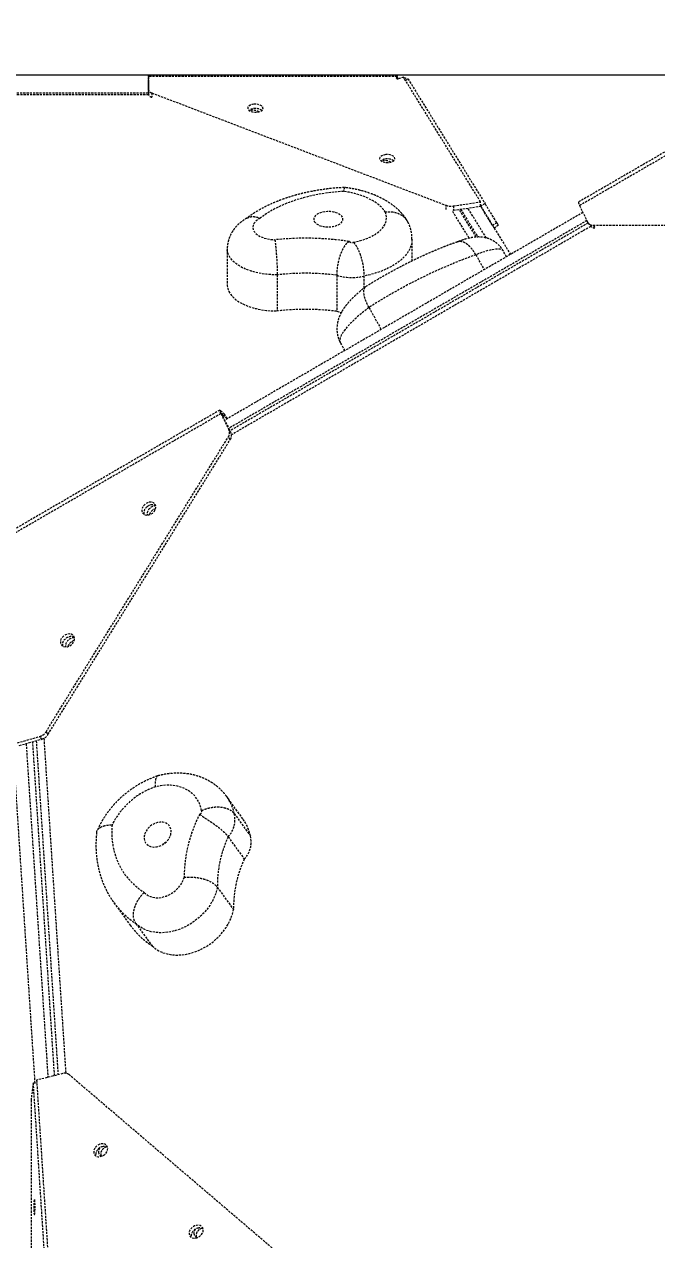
# Model space of a CAD drawing. Header units: millimetres. Extents: x -3321 to 2538, y -2690 to 2358.
# Drawn here: x -211 to 162, y 172 to 888 of the extents above; entities that cross this region are included whole.
import ezdxf

# ---------------------------------------------------------------- set-up
doc = ezdxf.new("R2010")
doc.units = ezdxf.units.MM
doc.linetypes.add('HIDDEN', pattern=[1.905, 1.27, -0.635])
for name, color, linetype in [('DIKOM_ОБЪЕКТ', 7, 'Continuous'), ('DIKOM_РАЗМЕР_ЗОНА', 7, 'Continuous'), ('DIKOM_РАЗМЕР_ОБЪЕКТА', 7, 'Continuous')]:
    doc.layers.add(name, color=color, linetype=linetype)
doc.styles.add('style1', font='arialbd.ttf', dxfattribs={"width": 0.8})
doc.dimstyles.new('1-50', dxfattribs={"dimtxt": 300, "dimasz": 200, "dimexe": 100, "dimexo": 0, "dimgap": 100, "dimtad": 1, "dimtxsty": 'style1', "dimcen": 200, "dimclrd": 7, "dimclre": 7, "dimclrt": 7, "dimadec": 1, "dimazin": 2, "dimtfac": 1, "dimtmove": 0, "dimatfit": 2, "dimfxl": 0, "dimlwd": 25, "dimlwe": 18, "dimarcsym": 0})

# ---------------------------------------------------------------- blocks, each defined once
blk = doc.blocks.new('*D1')
at = {"layer": 'Defpoints', "color": 0, "transparency": 16777216}
for p in [(483.99, 857.85), (-1177.44, -571.13), (457.72, -571.13)]:
    blk.add_point(p, dxfattribs=at)
at = {"layer": 'DIKOM_РАЗМЕР_ОБЪЕКТА', "color": 7, "lineweight": 18, "transparency": 16777216}
for p, q in [((483.99, 857.85), (-1277.44, 857.85)), ((457.72, -571.13), (-1277.44, -571.13))]:
    blk.add_line(p, q, dxfattribs=at)
at = {"layer": 'DIKOM_РАЗМЕР_ОБЪЕКТА', "color": 7, "lineweight": 25, "transparency": 16777216}
blk.add_line((-1177.44, 657.85), (-1177.44, -371.13), dxfattribs=at)
at = {"layer": 'DIKOM_РАЗМЕР_ОБЪЕКТА', "color": 7, "transparency": 16777216}
for points in [[(-1210.77, 657.85), (-1144.1, 657.85), (-1177.44, 857.85)], [(-1210.77, -371.13), (-1144.1, -371.13), (-1177.44, -571.13)]]:
    blk.add_solid(points, dxfattribs=at)
at = {"layer": 'DIKOM_РАЗМЕР_ОБЪЕКТА', "color": 7, "transparency": 16777216, "insert": (-1430.61, 178.44), "char_height": 300, "attachment_point": 5, "rotation": 90, "style": 'style1'}
blk.add_mtext('{\\fArial|b0|i0|c204|p34;1420}', dxfattribs=at)
blk = doc.blocks.new('*D3')
at = {"layer": 'Defpoints', "color": 0, "transparency": 16777216}
for p in [(-99.2, 2357.85), (-2871.13, -2071.13), (-536.75, -2071.13)]:
    blk.add_point(p, dxfattribs=at)
at = {"layer": 'DIKOM_РАЗМЕР_ЗОНА', "color": 7, "lineweight": 18, "transparency": 16777216}
for p, q in [((-99.2, 2357.85), (-2971.13, 2357.85)), ((-536.75, -2071.13), (-2971.13, -2071.13))]:
    blk.add_line(p, q, dxfattribs=at)
at = {"layer": 'DIKOM_РАЗМЕР_ЗОНА', "color": 7, "lineweight": 25, "transparency": 16777216}
blk.add_line((-2871.13, 2157.85), (-2871.13, -1871.13), dxfattribs=at)
at = {"layer": 'DIKOM_РАЗМЕР_ЗОНА', "color": 7, "transparency": 16777216}
for points in [[(-2904.47, 2157.85), (-2837.8, 2157.85), (-2871.13, 2357.85)], [(-2904.47, -1871.13), (-2837.8, -1871.13), (-2871.13, -2071.13)]]:
    blk.add_solid(points, dxfattribs=at)
at = {"layer": 'DIKOM_РАЗМЕР_ЗОНА', "color": 7, "transparency": 16777216, "insert": (-3124.3, 42.42), "char_height": 300, "attachment_point": 5, "rotation": 90, "style": 'style1'}
blk.add_mtext('{\\fArial|b0|i0|c204|p34;4400}', dxfattribs=at)

msp = doc.modelspace()

# ---------------------------------------------------------------- linework, layer by layer
at = {"layer": 'DIKOM_ОБЪЕКТ', "color": 7, "linetype": 'HIDDEN', "lineweight": 15}
for p, q in [((-137.861, 856.953), (-137.861, 854.401)), ((-137.861, 856.953), (-137.861, 849.413)), ((-137.861, 854.401), (-137.861, 847.216)), ((-137.861, 854.401), (-137.86, 854.401)), ((9.023, 857.847), (-137.86, 857.849)), ((8.695, 856.95), (-137.86, 856.952)), ((-137.86, 849.412), (-137.86, 856.952)), ((-137.86, 856.952), (-137.86, 854.401)), ((-137.86, 846.86), (-137.86, 854.401)), ((8.377, 856.118), (8.695, 856.95)), ((8.377, 855.923), (8.377, 856.118)), ((8.695, 855.697), (8.695, 856.95)), ((9, 855.656), (9, 857.846)), ((12.431, 856.605), (9.428, 855.717)), ((9.428, 855.717), (10.834, 856.133)), ((9.428, 855.717), (9.428, 855.717)), ((57.847, 783.104), (12.431, 856.605)), ((13.608, 854.7), (15.064, 855.599)), ((15.064, 855.599), (60.48, 782.099)), ((241.961, 856.318), (115.499, 782.949)), ((242.53, 854.19), (116.228, 780.913)), ((-137.685, 846.171), (-383.258, 846.171)), ((-137.86, 847.216), (-383.083, 847.216)), ((-137.861, 849.413), (-137.861, 847.216)), ((-137.86, 846.86), (-137.86, 849.412)), ((-135.799, 847.285), (37.492, 781.082)), ((-135.799, 847.285), (-135.799, 844.734)), ((37.492, 778.542), (37.492, 781.082)), ((41.812, 780.682), (57.847, 783.104)), ((41.812, 780.682), (41.812, 778.13)), ((57.847, 780.552), (57.847, 783.104)), ((57.847, 780.652), (57.928, 780.522)), ((57.847, 780.65), (75.479, 752.122)), ((60.48, 782.099), (57.928, 780.522)), ((67.394, 770.91), (60.48, 782.099)), ((121.04, 771.044), (116.228, 780.913)), ((118.185, 776.899), (-92.858, 654.456)), ((51.136, 761.724), (41.041, 778.059)), ((41.812, 778.13), (41.477, 778.086)), ((41.812, 778.13), (57.847, 780.552)), ((55.304, 762.34), (45.227, 778.646)), ((46.075, 778.774), (56.2, 762.392)), ((61.28, 761.78), (50.376, 779.424)), ((64.842, 769.333), (57.928, 780.522)), ((58.666, 779.327), (58.628, 779.386)), ((120.535, 772.079), (-90.508, 649.636)), ((121.272, 770.649), (-89.802, 648.188)), ((122.772, 768.652), (-88.864, 645.865)), ((64.842, 769.333), (67.394, 770.91)), ((65.853, 767.696), (64.842, 769.333)), ((68.405, 769.273), (65.853, 767.696)), ((67.394, 770.91), (68.405, 769.273)), ((121.298, 770.613), (122.439, 769.036)), ((124.173, 769.29), (315.765, 769.282)), ((124.173, 769.29), (125.314, 767.713)), ((17.477, 748.279), (17.477, 760.956)), ((-91.36, 755.336), (-91.36, 734.069)), ((73.126, 750.757), (71.295, 754.069)), ((55.022, 751.937), (59.912, 743.09)), ((-61.926, 740.088), (-61.926, 718.822)), ((-26.889, 739.866), (-26.889, 718.6)), ((-10.848, 739.376), (-10.848, 732.261)), ((-7.876, 720.872), (-0.714, 707.916)), ((-24.651, 699.91), (-22.19, 695.456)), ((-95.834, 660.339), (-222.293, 586.978)), ((-95.644, 660.253), (-94.233, 657.701)), ((-92.915, 657.923), (-95.644, 660.253)), ((-95.105, 658.303), (-221.41, 585.032)), ((-95.105, 658.303), (-90.295, 648.434)), ((-95.105, 658.303), (-93.964, 656.726)), ((-94.338, 657.64), (-94.233, 657.701)), ((-91.505, 655.371), (-94.233, 657.701)), ((-93.964, 656.726), (-89.153, 646.857)), ((-91.505, 655.371), (-92.915, 657.923)), ((-92.915, 657.923), (-92.848, 657.841)), ((-91.438, 655.289), (-92.848, 657.841)), ((-91.438, 655.289), (-91.505, 655.371)), ((-198.134, 470.825), (-90.714, 644.62)), ((-89.573, 643.043), (-90.714, 644.62)), ((-90.295, 648.434), (-89.153, 646.857)), ((-196.992, 469.248), (-89.573, 643.043)), ((-138.651, 598.942), (-138.592, 598.511)), ((-186.651, 521.276), (-186.592, 520.846)), ((-215, 464.325), (-201.76, 468.095)), ((-213.859, 462.748), (-200.618, 466.517)), ((-203.9, 465.583), (-191.057, 268.75)), ((-200.618, 466.517), (-201.76, 468.095)), ((-199.401, 467.012), (-186.52, 269.602)), ((-198.134, 470.825), (-196.992, 469.248)), ((-209.856, 463.888), (-197.025, 267.234)), ((-193.106, 268.229), (-205.945, 465.001)), ((-204.557, 263.914), (-216.84, 452.162)), ((-82.158, 419.507), (-91.668, 432.65)), ((-87.273, 422.644), (-77.763, 409.5)), ((-90.85, 408.976), (-81.34, 395.833)), ((-97.194, 379.224), (-87.684, 366.081)), ((-158.12, 370.121), (-148.609, 356.978)), ((-145.175, 357.829), (-135.665, 344.686)), ((-188.262, 269.46), (-203.688, 265.541)), ((-203.688, 265.541), (-195.941, 146.634)), ((-59.188, 161.706), (-184.577, 268.813)), ((-206.775, 253.65), (-205.593, 263.914)), ((-197.846, 145.006), (-205.593, 263.914)), ((-205.593, 263.914), (-203.582, 263.914)), ((-206.948, 249.708), (-206.961, 35.507))]:
    msp.add_line(p, q, dxfattribs=at)
at = {"layer": 'DIKOM_ОБЪЕКТ', "color": 7, "linetype": 'HIDDEN', "lineweight": 15, "flags": 128}
for points in [[(-137.861, 856.953), (-137.86, 857.339), (-137.86, 857.62), (-137.86, 857.791), (-137.86, 857.849), (-137.86, 857.791), (-137.86, 857.62), (-137.86, 857.339), (-137.86, 856.952)], [(-137.861, 854.401), (-137.861, 854.594), (-137.86, 854.735), (-137.86, 854.82), (-137.86, 854.849), (-137.86, 854.82), (-137.86, 854.734), (-137.86, 854.594), (-137.86, 854.401)], [(-75.688, 840.6), (-76.896, 840.375), (-77.933, 839.98), (-78.717, 839.448), (-79.184, 838.821), (-79.295, 838.15), (-79.043, 837.489), (-78.447, 836.893), (-77.556, 836.409), (-76.442, 836.077), (-75.195, 835.924), (-73.916, 835.961), (-72.709, 836.186), (-71.672, 836.581), (-70.888, 837.114), (-70.421, 837.741), (-70.309, 838.412), (-70.561, 839.072), (-71.157, 839.668), (-72.048, 840.152), (-73.163, 840.484), (-74.41, 840.638), (-75.688, 840.6)], [(1.977, 810.929), (0.77, 810.704), (-0.268, 810.309), (-1.051, 809.777), (-1.518, 809.15), (-1.63, 808.479), (-1.378, 807.818), (-0.782, 807.222), (0.109, 806.738), (1.223, 806.406), (2.47, 806.253), (3.749, 806.29), (4.956, 806.515), (5.994, 806.91), (6.778, 807.443), (7.244, 808.07), (7.356, 808.741), (7.104, 809.401), (6.508, 809.997), (5.617, 810.481), (4.503, 810.813), (3.256, 810.967), (1.977, 810.929)], [(-22.842, 789.289), (-27.745, 788.907), (-32.582, 788.338), (-37.327, 787.583), (-41.953, 786.648), (-46.438, 785.538), (-50.756, 784.258), (-54.884, 782.816), (-58.8, 781.218), (-62.483, 779.474), (-65.914, 777.593), (-69.074, 775.585), (-71.945, 773.461)], [(1.821, 776.933), (0.572, 778.681), (-1.004, 780.354), (-2.889, 781.936), (-5.065, 783.412), (-7.511, 784.766), (-10.201, 785.985), (-13.109, 787.057), (-16.206, 787.97), (-19.461, 788.717), (-22.842, 789.289)], [(-71.945, 773.461), (-73.497, 772.556), (-74.744, 771.529), (-75.651, 770.408), (-76.195, 769.223), (-76.359, 768.008), (-76.14, 766.795), (-75.543, 765.618), (-74.585, 764.508), (-73.292, 763.497), (-71.7, 762.611), (-69.852, 761.876), (-67.798, 761.311), (-65.596, 760.932), (-63.304, 760.749)], [(-40.129, 771.528), (-39.454, 770.681), (-38.469, 769.924), (-37.214, 769.286), (-35.741, 768.794), (-34.109, 768.468), (-32.386, 768.321), (-30.642, 768.36), (-28.949, 768.583), (-27.375, 768.98), (-25.986, 769.536), (-24.838, 770.227), (-23.978, 771.025), (-23.441, 771.899), (-23.25, 772.811), (-23.412, 773.724), (-23.921, 774.602), (-24.755, 775.408), (-25.881, 776.11), (-27.252, 776.677), (-28.813, 777.089), (-30.499, 777.326), (-32.241, 777.38), (-33.969, 777.249), (-35.611, 776.937), (-37.1, 776.459), (-38.375, 775.832), (-39.384, 775.083), (-40.086, 774.243), (-40.451, 773.346), (-40.466, 772.428), (-40.129, 771.528)], [(-17.129, 759.327), (-14.128, 759.964), (-11.28, 760.773), (-8.622, 761.745), (-6.188, 762.867), (-4.008, 764.124), (-2.108, 765.502), (-0.514, 766.984), (0.755, 768.549), (1.683, 770.179), (2.259, 771.854), (2.475, 773.552), (2.329, 775.252), (1.821, 776.933)], [(17.477, 760.962), (17.443, 760.043), (17.11, 757.976), (16.425, 755.934), (15.395, 753.932), (14.027, 751.986), (12.332, 750.113), (10.324, 748.328), (8.02, 746.645), (5.437, 745.077), (2.598, 743.637), (-0.476, 742.337), (-3.76, 741.188), (-7.227, 740.198), (-10.848, 739.376)], [(-61.926, 740.088), (-65.144, 740.157), (-68.328, 740.413), (-71.438, 740.853), (-74.436, 741.472), (-77.285, 742.262), (-79.95, 743.213), (-82.398, 744.313), (-84.599, 745.549), (-86.526, 746.906), (-88.154, 748.367), (-89.465, 749.914), (-90.441, 751.528), (-91.071, 753.188), (-91.347, 754.876), (-91.36, 755.324)], [(71.295, 754.069), (70.962, 754.49), (70.225, 754.94), (69.187, 755.206), (67.863, 755.285), (66.268, 755.176), (64.421, 754.88), (62.347, 754.402), (60.07, 753.746), (57.618, 752.921), (55.022, 751.937)], [(-91.36, 734.069), (-91.347, 733.609), (-91.071, 731.922), (-90.441, 730.262), (-89.465, 728.648), (-88.154, 727.101), (-86.526, 725.64), (-84.599, 724.283), (-82.398, 723.047), (-79.95, 721.946), (-77.285, 720.996), (-74.436, 720.206), (-71.438, 719.587), (-68.328, 719.147), (-65.144, 718.891), (-61.926, 718.822)], [(-26.889, 718.6), (-25.055, 718.065), (-24.205, 717.868)], [(-7.876, 720.872), (-10.901, 718.537), (-13.683, 716.249), (-16.2, 714.025), (-18.432, 711.884), (-20.362, 709.841), (-21.973, 707.915), (-23.253, 706.12), (-24.192, 704.47), (-24.782, 702.978), (-25.018, 701.657), (-24.9, 700.516), (-24.651, 699.91)], [(-95.105, 658.303), (-95.361, 658.843), (-95.569, 659.312), (-95.723, 659.701), (-95.823, 660.003), (-95.865, 660.213), (-95.848, 660.325), (-95.774, 660.339), (-95.644, 660.253)], [(-93.964, 656.726), (-94.092, 656.996), (-94.196, 657.23), (-94.273, 657.425), (-94.323, 657.576), (-94.344, 657.681), (-94.336, 657.737), (-94.299, 657.744), (-94.233, 657.701)], [(-139.781, 604.932), (-140.678, 604.034), (-141.32, 602.998), (-141.656, 601.909), (-141.658, 600.855), (-141.326, 599.921), (-140.688, 599.183), (-139.794, 598.7), (-138.717, 598.512), (-137.545, 598.635), (-136.372, 599.057), (-135.294, 599.745), (-134.397, 600.644), (-133.755, 601.679), (-133.419, 602.768), (-133.417, 603.822), (-133.749, 604.756), (-134.388, 605.495), (-135.281, 605.977), (-136.358, 606.165), (-137.53, 606.042), (-138.703, 605.62), (-139.781, 604.932)], [(-187.785, 527.267), (-188.681, 526.369), (-189.323, 525.334), (-189.659, 524.244), (-189.661, 523.19), (-189.33, 522.256), (-188.691, 521.518), (-187.797, 521.036), (-186.72, 520.848), (-185.548, 520.97), (-184.376, 521.393), (-183.297, 522.081), (-182.401, 522.979), (-181.758, 524.015), (-181.423, 525.104), (-181.421, 526.158), (-181.752, 527.092), (-182.391, 527.83), (-183.285, 528.313), (-184.361, 528.5), (-185.533, 528.378), (-186.706, 527.956), (-187.785, 527.267)], [(-106.483, 424.363), (-107.074, 426.835), (-107.989, 429.157), (-109.216, 431.299), (-110.742, 433.234), (-112.546, 434.937), (-114.605, 436.388), (-116.895, 437.568), (-119.386, 438.463), (-122.047, 439.06), (-124.845, 439.354), (-127.744, 439.339), (-130.709, 439.017), (-133.701, 438.391)], [(-107.584, 422.389), (-107.251, 422.506), (-106.942, 422.693), (-106.676, 422.938), (-106.473, 423.223), (-106.347, 423.529), (-106.305, 423.834), (-106.352, 424.119), (-106.483, 424.363)], [(-159.262, 416.026), (-159.436, 411.911), (-159.273, 407.873), (-158.776, 403.936), (-157.947, 400.119), (-156.79, 396.443), (-155.312, 392.929), (-153.52, 389.595), (-151.424, 386.458), (-149.035, 383.536), (-146.366, 380.844), (-143.432, 378.397), (-140.248, 376.208)], [(-131.492, 403.428), (-129.913, 404.099), (-128.436, 405.023), (-127.12, 406.162), (-126.018, 407.469), (-125.177, 408.892), (-124.631, 410.371), (-124.401, 411.846), (-124.498, 413.257), (-124.917, 414.546), (-125.641, 415.66), (-126.641, 416.553), (-127.875, 417.19), (-129.294, 417.543), (-130.839, 417.599), (-132.446, 417.355), (-134.051, 416.822), (-135.586, 416.02), (-136.99, 414.983), (-138.205, 413.753), (-139.182, 412.382), (-139.879, 410.923), (-140.269, 409.439), (-140.336, 407.988), (-140.077, 406.631), (-139.502, 405.424), (-138.636, 404.415), (-137.513, 403.646), (-136.179, 403.148), (-134.69, 402.942), (-133.106, 403.037), (-131.492, 403.428)], [(-140.248, 376.208), (-138.947, 374.997), (-137.383, 374.059), (-135.599, 373.42), (-133.643, 373.097), (-131.569, 373.099), (-129.435, 373.426), (-127.297, 374.069), (-125.216, 375.011), (-123.247, 376.226), (-121.445, 377.68), (-119.86, 379.334), (-118.534, 381.142), (-117.503, 383.055), (-116.797, 385.02)], [(-97.194, 379.224), (-97.861, 376.486), (-98.846, 373.755), (-100.136, 371.065), (-101.716, 368.449), (-103.566, 365.939), (-105.664, 363.568), (-107.983, 361.362), (-110.495, 359.351), (-113.169, 357.558), (-115.972, 356.006), (-118.869, 354.714), (-121.826, 353.698), (-124.804, 352.97), (-127.768, 352.54), (-130.681, 352.412), (-133.507, 352.588), (-136.212, 353.067), (-138.761, 353.841), (-141.124, 354.903), (-143.271, 356.237), (-145.175, 357.829)], [(-135.665, 344.686), (-133.76, 343.094), (-131.613, 341.759), (-129.25, 340.698), (-126.701, 339.924), (-123.997, 339.445), (-121.171, 339.269), (-118.258, 339.397), (-115.294, 339.827), (-112.315, 340.555), (-109.359, 341.571), (-106.461, 342.863), (-103.658, 344.415), (-100.984, 346.208), (-98.472, 348.219), (-96.153, 350.424), (-94.056, 352.796), (-92.205, 355.305), (-90.625, 357.921), (-89.335, 360.611), (-88.35, 363.342), (-87.684, 366.081)], [(-166.16, 220.525), (-164.98, 220.89), (-163.875, 221.528), (-162.936, 222.39), (-162.238, 223.405), (-161.838, 224.49), (-161.768, 225.558), (-162.035, 226.523), (-162.615, 227.305), (-163.463, 227.843), (-164.51, 228.091), (-165.67, 228.031), (-166.851, 227.667), (-167.955, 227.028), (-168.895, 226.166), (-169.593, 225.152), (-169.993, 224.066), (-170.063, 222.998), (-169.796, 222.034), (-169.216, 221.251), (-168.368, 220.714), (-167.321, 220.465), (-166.16, 220.525)], [(-205.024, 186.45), (-204.909, 186.484), (-204.799, 186.878), (-204.704, 187.599), (-204.631, 188.589), (-204.586, 189.768), (-204.573, 191.04), (-204.592, 192.303), (-204.643, 193.453), (-204.72, 194.399), (-204.818, 195.062), (-204.929, 195.39), (-205.044, 195.355), (-205.154, 194.962), (-205.249, 194.241), (-205.322, 193.25), (-205.367, 192.072), (-205.38, 190.799), (-205.361, 189.537), (-205.31, 188.386), (-205.233, 187.441), (-205.135, 186.778), (-205.024, 186.45)], [(-109.964, 172.522), (-108.784, 172.887), (-107.679, 173.526), (-106.74, 174.387), (-106.042, 175.402), (-105.642, 176.487), (-105.572, 177.555), (-105.838, 178.52), (-106.419, 179.302), (-107.267, 179.84), (-108.314, 180.088), (-109.474, 180.028), (-110.655, 179.664), (-111.759, 179.025), (-112.698, 178.163), (-113.396, 177.149), (-113.796, 176.064), (-113.866, 174.995), (-113.6, 174.031), (-113.019, 173.248), (-112.171, 172.711), (-111.125, 172.462), (-109.964, 172.522)]]:
    msp.add_lwpolyline(points, dxfattribs=at)
at = {"layer": 'DIKOM_ОБЪЕКТ', "color": 7, "linetype": 'HIDDEN', "lineweight": 15}
for centre, radius, start, end in [((-135.226, 849.903), 2.679, 190.549254, 257.649604), ((-135.226, 847.351), 2.679, 190.549254, 257.649604), ((-74.802, 831.301), 6.848, 56.396802, 123.599944), ((-76.259, 829.837), 7.258, 60.919011, 106.415994), ((2.863, 801.63), 6.848, 56.396803, 123.599943), ((1.406, 800.175), 7.254, 60.847898, 106.470594), ((40.439, 789.384), 8.809, 250.455596, 278.965282), ((120.16, 783.469), 4.69, 186.368277, 213.023714), ((123.983, 772.628), 3.343, 208.286844, 273.25407), ((125.141, 771.123), 3.414, 217.692902, 272.912399), ((-45.361, 585.726), 175.941, 81.514349, 95.853532), ((-18.004, 760.962), 1.854, 221.223968, 298.14181), ((162.266, 455.591), 315.154, 109.894591, 122.674645), ((-45.339, 592.757), 148.262, 82.851511, 96.423314), ((-18.006, 767.859), 29.369, 252.39256, 284.105174), ((-45.339, 571.491), 148.262, 82.851511, 96.423314), ((-93.982, 646.909), 3.99, 324.984408, 22.470729), ((-92.84, 645.332), 3.99, 324.984408, 22.470729), ((-136.158, 599.761), 4.367, 124.631339, 189.761172), ((-133.466, 598.764), 5.188, 89.735626, 178.040567), ((-135.546, 600.082), 4.503, 62.567884, 133.38983), ((-132.465, 597.333), 4.99, 102.593455, 163.983166), ((-184.161, 522.097), 4.367, 124.631339, 189.761172), ((-181.466, 521.099), 5.188, 89.769536, 178.039906), ((-183.55, 522.418), 4.503, 62.567884, 133.38983), ((-180.465, 519.666), 4.99, 102.641834, 163.951939), ((-203.543, 474.236), 6.395, 286.192534, 327.770755), ((-202.402, 472.658), 6.395, 286.192534, 327.770755), ((-119.151, 395.971), 44.846, 108.93246, 153.435484), ((-112.959, 417.331), 26.229, 11.686512, 35.927797), ((-101.368, 419.031), 14.55, 316.290065, 14.377467), ((-34.089, 384.449), 82.71, 152.695709, 179.604198), ((-103.454, 404.186), 26.235, 11.687884, 35.732529), ((-29.466, 380.335), 67.738, 154.987167, 180.94007), ((-91.857, 405.887), 14.55, 316.290065, 14.377467), ((-121.988, 395.925), 11.299, 119.310802, 132.468707), ((-19.955, 367.192), 67.738, 154.987167, 180.94007), ((-118.508, 398.875), 48.948, 216.046881, 236.987969), ((-108.93, 385.802), 49.044, 215.995729, 236.967032), ((-187.048, 265.555), 4.089, 52.813887, 107.265177), ((-169.172, 250.025), 37.777, 174.494436, 180.481393), ((-163.849, 221.481), 5.019, 97.792695, 185.953949), ((-162.988, 223.296), 4.215, 145.296646, 181.538441), ((-164.471, 223.333), 2.734, 183.146686, 251.288661), ((-162.755, 222.272), 3.159, 143.827577, 207.160097), ((-160.832, 221.312), 5.29, 108.358464, 147.729166), ((-163.732, 222.894), 3.648, 58.921925, 102.618871), ((-107.653, 173.479), 5.019, 97.792695, 185.953949), ((-106.789, 175.296), 4.214, 145.321958, 181.539762), ((-108.271, 175.333), 2.734, 183.148527, 251.342069), ((-106.554, 174.272), 3.16, 143.796588, 207.153496), ((-104.632, 173.311), 5.29, 108.426472, 147.70155), ((-107.536, 174.891), 3.648, 58.921925, 102.618871)]:
    msp.add_arc(centre, radius, start, end, dxfattribs=at)
msp.add_ellipse((9.18, 856.118), major_axis=(0.819, 0.141), ratio=0.5393291, start_param=2.8316281, end_param=4.9260232, dxfattribs=at)
for points, knots in [([(8.695, 856.95), (8.783, 857.23), (8.943, 857.741), (8.982, 857.814), (9, 857.847)], [0, 0, 0, 0, 0.5463896, 1, 1, 1, 1]), ([(12.639, 856.268), (13.016, 856.217), (13.799, 856.112), (14.453, 855.663), (14.791, 855.431)], [0, 0, 0, 0, 0.4820543, 1, 1, 1, 1]), ([(-22.272, 791.575), (-22.697, 791.555), (-24.81, 791.459), (-28.595, 791.161), (-33.594, 790.609), (-38.531, 789.871), (-43.391, 788.957), (-48.158, 787.865), (-52.817, 786.596), (-57.352, 785.148), (-61.747, 783.522), (-65.987, 781.717), (-70.056, 779.734), (-73.928, 777.565), (-77.294, 775.439), (-79.265, 773.962), (-80.102, 773.335)], [0, 0, 0, 0, 0.0190296, 0.0946832, 0.1704318, 0.2463191, 0.3223911, 0.3986941, 0.4752736, 0.5521717, 0.6294236, 0.7070508, 0.7850506, 0.863381, 0.9419405, 1, 1, 1, 1]), ([(-22.271, 791.565), (-22.317, 791.536), (-22.413, 791.472), (-22.602, 790.779), (-22.751, 789.916), (-22.841, 789.297), (-22.842, 789.289)], [0, 0, 0, 0, 0.2724796, 0.5782994, 0.9951764, 1, 1, 1, 1]), ([(14.919, 771.474), (14.604, 772), (13.786, 773.368), (12.217, 775.443), (10.188, 777.695), (7.878, 779.825), (5.292, 781.832), (2.435, 783.698), (-0.669, 785.403), (-3.989, 786.932), (-7.486, 788.269), (-11.123, 789.411), (-14.872, 790.352), (-18.586, 791.088), (-21.078, 791.42), (-22.262, 791.578)], [0, 0, 0, 0, 0.0451104, 0.1172742, 0.1910844, 0.2673506, 0.3461066, 0.427082, 0.5097, 0.5932302, 0.6769056, 0.7602655, 0.8431387, 0.9255022, 1, 1, 1, 1]), ([(-79.711, 773.557), (-79.785, 773.519), (-80.662, 773.066), (-82.209, 772.051), (-84.26, 770.461), (-86.056, 768.706), (-87.604, 766.817), (-88.898, 764.803), (-89.931, 762.681), (-90.73, 760.398), (-91.207, 757.985), (-91.408, 756.246), (-91.354, 755.363), (-91.35, 755.31)], [0, 0, 0, 0, 0.0108662, 0.1299846, 0.2448224, 0.3556259, 0.4631068, 0.5680649, 0.6712094, 0.7731249, 0.8843625, 0.9930993, 1, 1, 1, 1]), ([(-79.713, 773.56), (-79.203, 773.796), (-78.189, 774.263), (-76.425, 774.485), (-74.358, 774.326), (-72.824, 773.848), (-71.958, 773.467), (-71.945, 773.461)], [0, 0, 0, 0, 0.2300604, 0.4572957, 0.6910693, 0.9953769, 1, 1, 1, 1]), ([(15.413, 770.491), (15.138, 771.047), (14.551, 772.233), (13.209, 773.767), (11.524, 775.107), (9.571, 776.122), (7.381, 776.807), (5.323, 777.092), (3.473, 777.107), (2.399, 777.013), (1.847, 776.936), (1.821, 776.933)], [0, 0, 0, 0, 0.1237998, 0.264081, 0.4004366, 0.5407427, 0.6771698, 0.8175471, 0.906088, 0.9956755, 1, 1, 1, 1]), ([(17.437, 760.967), (17.446, 761.383), (17.472, 762.695), (17.181, 764.886), (16.585, 767.491), (15.937, 769.347), (15.501, 770.326), (15.425, 770.496)], [0, 0, 0, 0, 0.1268437, 0.3996691, 0.6709496, 0.942641, 1, 1, 1, 1]), ([(-63.304, 760.749), (-63.303, 760.74), (-63.232, 760.14), (-63.09, 758.907), (-62.866, 756.767), (-62.66, 754.604), (-62.46, 752.236), (-62.281, 749.774), (-62.128, 747.236), (-62.015, 744.747), (-61.94, 742.308), (-61.931, 740.835), (-61.926, 740.088)], [0, 0, 0, 0, 0.0020436, 0.1451472, 0.2509368, 0.3597579, 0.4650837, 0.5734331, 0.6785533, 0.7867075, 0.8918279, 1, 1, 1, 1]), ([(-19.399, 759.74), (-19.405, 759.737), (-19.886, 759.506), (-20.714, 758.903), (-21.867, 757.662), (-22.973, 756.011), (-23.997, 753.974), (-24.879, 751.715), (-25.6, 749.346), (-26.173, 746.887), (-26.581, 744.458), (-26.841, 742.064), (-26.873, 740.606), (-26.889, 739.866)], [0, 0, 0, 0, 0.00107894, 0.08125579, 0.16437548, 0.26822356, 0.37511153, 0.47807108, 0.58395659, 0.68648634, 0.79195915, 0.8944892, 1, 1, 1, 1]), ([(-17.129, 759.327), (-17.123, 759.321), (-16.84, 759.063), (-16.323, 758.48), (-15.488, 757.296), (-14.588, 755.691), (-13.666, 753.632), (-12.84, 751.352), (-12.142, 748.957), (-11.573, 746.472), (-11.163, 744.016), (-10.898, 741.597), (-10.865, 740.123), (-10.848, 739.376)], [0, 0, 0, 0, 0.0016811, 0.0720658, 0.143434, 0.2490417, 0.3577086, 0.4632443, 0.5718356, 0.6773472, 0.7859168, 0.8914283, 1, 1, 1, 1]), ([(44.332, 759.534), (43.882, 759.382), (42.109, 758.78), (38.94, 757.625), (34.804, 756.024), (30.608, 754.296), (26.366, 752.453), (22.09, 750.502), (17.792, 748.451), (13.487, 746.305), (9.187, 744.075), (4.91, 741.767), (0.669, 739.39), (-3.516, 736.953), (-6.945, 734.893), (-8.942, 733.637), (-9.598, 733.224)], [0, 0, 0, 0, 0.0271653, 0.1071381, 0.1864129, 0.2650804, 0.3432854, 0.4211387, 0.4987283, 0.576126, 0.6533926, 0.7305816, 0.8077423, 0.8849165, 0.9621419, 1, 1, 1, 1]), ([(71.287, 754.082), (70.901, 754.717), (70.14, 755.968), (68.705, 757.594), (67.132, 758.983), (65.438, 760.121), (63.666, 761.017), (61.845, 761.68), (59.999, 762.125), (58.139, 762.368), (56.256, 762.426), (54.298, 762.307), (52.161, 761.993), (49.741, 761.438), (47.22, 760.654), (45.284, 759.94), (44.29, 759.526), (44.092, 759.443)], [0, 0, 0, 0, 0.0682927, 0.1345761, 0.1989828, 0.2618469, 0.3234916, 0.384284, 0.4447158, 0.5055452, 0.5680612, 0.6345237, 0.7088019, 0.7966062, 0.8973902, 0.9795713, 1, 1, 1, 1]), ([(55.022, 751.937), (54.617, 752.625), (53.795, 754.022), (52.403, 755.817), (50.925, 757.346), (49.416, 758.522), (47.895, 759.343), (46.441, 759.749), (45.232, 759.812), (44.59, 759.576), (44.347, 759.487)], [0, 0, 0, 0, 0.1298341, 0.2634361, 0.3932695, 0.5268618, 0.6568183, 0.7905253, 0.9208166, 1, 1, 1, 1]), ([(-9.786, 733.102), (-9.835, 733.065), (-10.799, 732.335), (-12.584, 730.896), (-15.073, 728.767), (-17.429, 726.56), (-19.683, 724.213), (-21.662, 721.842), (-23.28, 719.527), (-24.507, 717.382), (-25.443, 715.312), (-26.137, 713.238), (-26.597, 711.128), (-26.814, 708.98), (-26.771, 706.811), (-26.464, 704.649), (-25.843, 702.481), (-25.224, 700.885), (-24.715, 700.065), (-24.627, 699.923)], [0, 0, 0, 0, 0.00418179, 0.08211734, 0.16164178, 0.24403551, 0.33080227, 0.42417172, 0.5022443, 0.56850354, 0.62786934, 0.68299587, 0.73554148, 0.78653889, 0.83660367, 0.88610451, 0.93528231, 0.98879903, 1, 1, 1, 1]), ([(-7.876, 720.872), (-8.246, 721.574), (-8.997, 722.997), (-9.853, 725.06), (-10.486, 727.02), (-10.851, 728.789), (-10.951, 730.355), (-10.767, 731.634), (-10.38, 732.574), (-9.946, 732.921), (-9.761, 733.07)], [0, 0, 0, 0, 0.1271411, 0.2579804, 0.3851185, 0.5159188, 0.6435441, 0.7748036, 0.9036589, 1, 1, 1, 1]), ([(-132.368, 444.854), (-132.969, 444.649), (-134.822, 444.017), (-137.874, 442.747), (-141.482, 440.979), (-144.977, 438.961), (-148.342, 436.714), (-151.556, 434.249), (-154.598, 431.579), (-157.45, 428.721), (-160.093, 425.689), (-162.511, 422.501), (-164.678, 419.173), (-166.547, 415.838), (-167.557, 413.574), (-168.037, 412.497)], [0, 0, 0, 0, 0.0385676, 0.1189696, 0.199393, 0.2798795, 0.360426, 0.4410391, 0.5217279, 0.6025014, 0.683367, 0.764323, 0.8453462, 0.9263921, 1, 1, 1, 1]), ([(-132.304, 444.855), (-132.335, 444.855), (-132.596, 444.854), (-132.98, 444.462), (-133.423, 443.669), (-133.703, 442.453), (-133.809, 441.098), (-133.796, 439.729), (-133.743, 438.871), (-133.703, 438.412), (-133.701, 438.391)], [0, 0, 0, 0, 0.0235875, 0.2045033, 0.3906604, 0.571671, 0.7579227, 0.8753982, 0.9942623, 1, 1, 1, 1]), ([(-91.741, 432.73), (-92.328, 433.5), (-93.553, 435.108), (-95.716, 437.305), (-98.135, 439.355), (-100.758, 441.165), (-103.562, 442.728), (-106.531, 444.035), (-109.648, 445.077), (-112.896, 445.846), (-116.253, 446.336), (-119.698, 446.541), (-123.207, 446.459), (-126.753, 446.081), (-129.796, 445.532), (-131.639, 445.046), (-132.308, 444.869)], [0, 0, 0, 0, 0.0660434, 0.1379567, 0.2098479, 0.2819041, 0.3543007, 0.4271912, 0.5006979, 0.5749023, 0.6498386, 0.7254917, 0.8018018, 0.8786759, 0.9560035, 1, 1, 1, 1]), ([(-106.483, 424.363), (-106.472, 424.369), (-105.977, 424.639), (-104.952, 425.105), (-103.114, 425.75), (-100.925, 426.277), (-98.466, 426.578), (-96.047, 426.591), (-93.783, 426.319), (-91.696, 425.769), (-89.891, 424.965), (-88.353, 423.93), (-87.637, 423.076), (-87.273, 422.644)], [0, 0, 0, 0, 0.0016811, 0.0720658, 0.143434, 0.2490417, 0.3577086, 0.4632443, 0.5718356, 0.6773472, 0.7859168, 0.8914283, 1, 1, 1, 1]), ([(-168.25, 411.55), (-168.249, 411.661), (-168.245, 412.185), (-167.828, 413.013), (-166.994, 413.998), (-165.762, 414.806), (-164.184, 415.435), (-162.074, 415.906), (-160.332, 416.029), (-159.274, 416.026), (-159.262, 416.026)], [0, 0, 0, 0, 0.0407294, 0.1912223, 0.3380622, 0.4890834, 0.6373385, 0.7897865, 0.9975955, 1, 1, 1, 1]), ([(-107.584, 422.389), (-107.579, 422.384), (-107.263, 422.003), (-106.434, 421.328), (-104.884, 420.266), (-103.014, 419.063), (-100.936, 417.704), (-98.844, 416.265), (-96.853, 414.793), (-94.984, 413.284), (-93.337, 411.798), (-91.902, 410.332), (-91.204, 409.433), (-90.85, 408.976)], [0, 0, 0, 0, 0.0010789, 0.0812558, 0.1643755, 0.2682236, 0.3751115, 0.4780711, 0.5839566, 0.6864863, 0.7919591, 0.8944892, 1, 1, 1, 1]), ([(-168.282, 411.553), (-168.356, 410.88), (-168.598, 408.698), (-168.768, 405.025), (-168.693, 400.565), (-168.301, 396.179), (-167.606, 391.887), (-166.61, 387.707), (-165.319, 383.657), (-163.743, 379.749), (-161.88, 376.006), (-159.994, 372.77), (-158.617, 370.866), (-158.052, 370.084)], [0, 0, 0, 0, 0.0449111, 0.1455527, 0.2458511, 0.3456, 0.4447685, 0.5433508, 0.6413678, 0.7388672, 0.8359213, 0.9326231, 1, 1, 1, 1]), ([(-116.797, 385.02), (-116.782, 385.022), (-115.733, 385.152), (-113.825, 385.274), (-111.022, 385.178), (-108.51, 384.88), (-106.049, 384.37), (-103.754, 383.667), (-101.642, 382.773), (-99.821, 381.725), (-98.273, 380.536), (-97.557, 379.666), (-97.194, 379.224)], [0, 0, 0, 0, 0.0020436, 0.1451472, 0.2509368, 0.3597579, 0.4650837, 0.5734331, 0.6785533, 0.7867075, 0.8918279, 1, 1, 1, 1]), ([(-145.175, 357.829), (-145.463, 358.293), (-146.046, 359.235), (-146.518, 360.977), (-146.679, 362.922), (-146.492, 365.007), (-145.967, 367.204), (-145.125, 369.412), (-143.97, 371.608), (-142.399, 373.919), (-141.068, 375.417), (-140.26, 376.197), (-140.248, 376.208)], [0, 0, 0, 0, 0.1053857, 0.2138297, 0.3192148, 0.4276509, 0.5331359, 0.6416652, 0.747422, 0.8562217, 0.9978484, 1, 1, 1, 1])]:
    msp.add_open_spline(points, degree=3, knots=knots, dxfattribs=at)

# ---------------------------------------------------------------- dimensions: what is measured, and where the dimension line sits
at = {"layer": 'DIKOM_РАЗМЕР_ЗОНА'}
dim = msp.add_linear_dim(base=(-2871.132, -2071.133), p1=(-99.199, 2357.853), p2=(-536.746, -2071.133), angle=90, text='{\\fArial|b0|i0|c204|p34;4400}', dimstyle='1-50', dxfattribs=at)
dim.commit()
dim.dimension.update_dxf_attribs({"geometry": '*D3', "text_midpoint": (-2871.132, 42.424), "dimtype": 160})
at = {"layer": 'DIKOM_РАЗМЕР_ОБЪЕКТА'}
dim = msp.add_linear_dim(base=(-1177.437, -571.133), p1=(483.995, 857.853), p2=(457.725, -571.133), angle=90, text='{\\fArial|b0|i0|c204|p34;1420}', dimstyle='1-50', dxfattribs=at)
dim.commit()
dim.dimension.update_dxf_attribs({"geometry": '*D1', "text_midpoint": (-1177.437, 178.436), "dimtype": 160})

doc.saveas('drawing.dxf')
